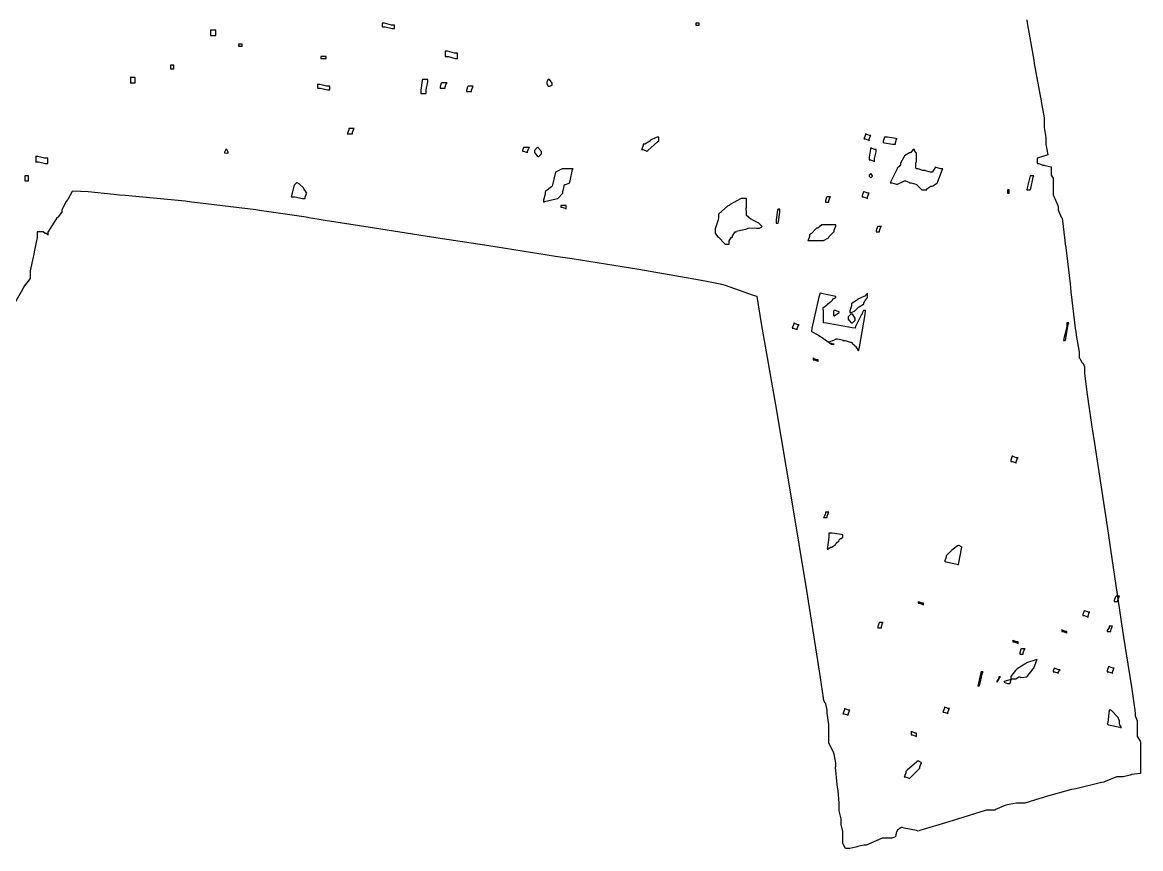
# Model space of a CAD drawing. Extents: x 54 to 303, y 49 to 296.
# Drawn here: x 216.34 to 238.87, y 251.21 to 267.85 of the extents above; entities that cross this region are included whole.
import ezdxf

# ---------------------------------------------------------------- set-up
doc = ezdxf.new("R2010")
doc.units = 0
doc.header["$MEASUREMENT"] = 0

msp = doc.modelspace()

# ---------------------------------------------------------------- linework, layer by layer
at = {"color": 7}
msp.add_lwpolyline([(236.573, 267.899), (236.582, 267.838), (236.704, 267.159), (236.714, 267.089), (236.722, 267.018), (236.845, 266.365), (236.854, 266.311), (236.863, 266.251), (236.926, 265.927), (236.926, 265.818), (236.926, 265.73), (236.96, 265.532), (236.96, 265.465), (236.96, 265.395), (236.996, 265.183), (236.996, 265.183), (236.996, 265.183), (236.81, 265.122), (236.784, 265.113), (236.784, 265.096), (236.784, 265.056), (236.784, 265.042), (236.784, 265.006), (236.819, 265.006), (236.898, 264.972), (236.926, 264.972), (236.942, 264.964), (237.067, 264.936), (237.067, 264.936), (237.067, 264.936), (237.067, 264.831), (237.067, 264.796), (237.067, 264.769), (237.103, 264.71), (237.103, 264.69), (237.103, 264.673), (237.103, 264.633), (237.103, 264.619), (237.103, 264.619), (237.103, 264.541), (237.103, 264.513), (237.103, 264.479), (237.103, 264.399), (237.103, 264.371), (237.111, 264.363), (237.198, 264.16), (237.207, 264.124), (237.207, 264.072), (237.269, 263.923), (237.279, 263.914), (237.287, 263.905), (237.339, 263.455), (237.349, 263.385), (237.357, 263.314), (237.446, 262.582), (237.455, 262.503), (237.464, 262.424), (237.55, 261.691), (237.56, 261.621), (237.568, 261.55), (237.632, 261.207), (237.632, 261.092), (237.64, 261.083), (237.692, 260.995), (237.702, 260.985), (237.71, 260.977), (237.736, 260.915), (237.736, 260.915), (237.736, 260.787), (237.785, 260.4), (237.887, 259.707), (237.913, 259.538), (237.939, 259.372), (238.204, 257.608), (238.231, 257.422), (238.257, 257.237), (238.52, 255.473), (238.548, 255.305), (238.574, 255.138), (238.68, 254.473), (238.75, 254.001), (238.76, 253.93), (238.76, 253.886), (238.795, 253.787), (238.795, 253.753), (238.795, 253.719), (238.795, 253.639), (238.795, 253.611), (238.795, 253.577), (238.795, 253.498), (238.795, 253.471), (238.803, 253.463), (238.857, 253.375), (238.867, 253.365), (238.867, 253.286), (238.867, 253.109), (238.867, 253.048), (238.867, 252.969), (238.867, 252.729), (238.867, 252.729), (238.867, 252.729), (238.68, 252.705), (238.654, 252.695), (238.627, 252.687), (238.515, 252.659), (238.478, 252.659), (238.39, 252.659), (238.169, 252.571), (238.125, 252.553), (238.081, 252.545), (237.586, 252.422), (237.526, 252.413), (237.472, 252.404), (236.942, 252.254), (236.89, 252.236), (236.837, 252.22), (236.532, 252.13), (236.431, 252.13), (236.369, 252.13), (236.219, 252.105), (236.185, 252.096), (236.149, 252.087), (235.946, 251.999), (235.938, 251.99), (235.894, 251.99), (235.795, 251.99), (235.762, 251.99), (235.734, 251.981), (235.179, 251.805), (235.09, 251.777), (235.002, 251.751), (234.419, 251.576), (234.385, 251.567), (234.349, 251.576), (234.103, 251.628), (234.068, 251.637), (234.041, 251.637), (233.97, 251.584), (233.962, 251.567), (233.952, 251.558), (233.928, 251.46), (233.928, 251.46), (233.928, 251.452), (233.856, 251.424), (233.856, 251.424), (233.82, 251.424), (233.741, 251.424), (233.715, 251.424), (233.662, 251.424), (233.529, 251.364), (233.503, 251.354), (233.477, 251.346), (233.338, 251.284), (233.292, 251.284), (233.292, 251.284), (233.168, 251.258), (233.15, 251.248), (233.132, 251.24), (233.01, 251.214), (233.01, 251.214), (232.992, 251.214), (232.952, 251.214), (232.94, 251.214), (232.922, 251.214), (232.877, 251.302), (232.869, 251.318), (232.869, 251.362), (232.869, 251.462), (232.869, 251.495), (232.869, 251.557), (232.833, 251.697), (232.833, 251.743), (232.833, 251.813), (232.797, 251.972), (232.797, 252.024), (232.797, 252.13), (232.771, 252.386), (232.763, 252.448), (232.753, 252.502), (232.718, 252.855), (232.727, 252.871), (232.727, 252.934), (232.701, 253.083), (232.693, 253.118), (232.683, 253.154), (232.587, 253.34), (232.587, 253.401), (232.587, 253.48), (232.587, 253.658), (232.587, 253.717), (232.577, 253.753), (232.551, 253.939), (232.551, 254), (232.551, 254), (232.525, 254.132), (232.517, 254.14), (232.507, 254.15), (232.481, 254.223), (232.481, 254.247), (232.397, 254.787), (232.142, 256.407), (231.837, 258.273), (231.517, 260.146), (231.233, 261.782), (231.14, 262.326), (231.068, 262.352), (230.504, 262.547), (230.434, 262.573), (230.098, 262.635), (228.758, 262.869), (227.417, 263.084), (227.083, 263.136), (226.745, 263.19), (225.735, 263.349), (224.582, 263.525), (223.436, 263.703), (222.44, 263.861), (222.11, 263.914), (222.056, 263.923), (221.262, 264.038), (221.156, 264.054), (221.041, 264.072), (219.867, 264.214), (219.745, 264.231), (219.621, 264.249), (218.414, 264.363), (218.299, 264.371), (218.184, 264.381), (217.664, 264.434), (217.355, 264.452), (217.347, 264.443), (217.347, 264.443), (217.257, 264.284), (217.241, 264.267), (217.223, 264.24), (217.135, 264.075), (217.135, 264.018), (217.125, 264.01), (217.052, 263.914), (217.029, 263.914), (217.029, 263.896), (216.994, 263.842), (216.994, 263.842), (216.984, 263.826), (216.852, 263.627), (216.852, 263.561), (216.852, 263.571), (216.818, 263.595), (216.818, 263.595), (216.8, 263.595), (216.759, 263.631), (216.746, 263.631), (216.712, 263.631), (216.694, 263.631), (216.654, 263.631), (216.642, 263.631), (216.642, 263.517), (216.578, 263.226), (216.57, 263.172), (216.56, 263.12), (216.499, 262.843), (216.499, 262.749), (216.499, 262.689), (216.376, 262.538), (216.359, 262.503), (216.341, 262.468), (216.191, 262.202)], dxfattribs=at)
for points in [[(220.133, 267.582), (220.159, 267.582), (220.219, 267.582), (220.24, 267.582), (220.24, 267.609), (220.24, 267.669), (220.24, 267.688), (220.212, 267.688), (220.153, 267.688), (220.133, 267.688), (220.133, 267.662), (220.133, 267.603), (220.133, 267.582)], [(223.591, 267.758), (223.652, 267.758), (223.791, 267.722), (223.838, 267.722), (223.838, 267.74), (223.838, 267.782), (223.838, 267.794), (223.775, 267.794), (223.636, 267.829), (223.591, 267.829), (223.591, 267.812), (223.591, 267.772), (223.591, 267.758)], [(229.905, 267.794), (229.921, 267.794), (229.961, 267.794), (229.975, 267.794), (229.975, 267.829), (229.957, 267.829), (229.917, 267.829), (229.905, 267.829), (229.905, 267.794)], [(220.698, 267.37), (220.715, 267.37), (220.755, 267.37), (220.769, 267.37), (220.769, 267.406), (220.751, 267.406), (220.711, 267.406), (220.698, 267.406), (220.702, 267.401), (220.698, 267.37), (220.698, 267.37)], [(222.356, 267.123), (222.382, 267.123), (222.442, 267.123), (222.462, 267.123), (222.462, 267.159), (222.435, 267.159), (222.375, 267.159), (222.356, 267.159), (222.356, 267.123)], [(224.86, 267.159), (224.922, 267.159), (225.061, 267.123), (225.108, 267.123), (225.108, 267.15), (225.108, 267.21), (225.108, 267.229), (225.046, 267.229), (224.905, 267.265), (224.86, 267.265), (224.86, 267.239), (224.86, 267.179), (224.86, 267.159)], [(219.322, 266.912), (219.338, 266.912), (219.378, 266.912), (219.392, 266.912), (219.392, 266.93), (219.392, 266.97), (219.392, 266.983), (219.374, 266.983), (219.334, 266.983), (219.322, 266.983), (219.322, 266.983), (219.322, 266.93), (219.322, 266.912)], [(218.51, 266.63), (218.536, 266.63), (218.596, 266.63), (218.616, 266.63), (218.616, 266.657), (218.616, 266.717), (218.616, 266.736), (218.589, 266.736), (218.529, 266.736), (218.51, 266.736), (218.518, 266.728), (218.518, 266.639), (218.51, 266.63)], [(222.286, 266.524), (222.346, 266.524), (222.486, 266.488), (222.533, 266.488), (222.533, 266.506), (222.533, 266.547), (222.533, 266.56), (222.47, 266.56), (222.331, 266.594), (222.286, 266.594), (222.286, 266.577), (222.286, 266.537), (222.286, 266.524)], [(224.367, 266.417), (224.393, 266.417), (224.452, 266.417), (224.473, 266.417), (224.473, 266.489), (224.507, 266.648), (224.507, 266.7), (224.481, 266.7), (224.422, 266.7), (224.403, 266.7), (224.393, 266.674), (224.367, 266.482), (224.367, 266.417)], [(224.755, 266.524), (224.782, 266.524), (224.839, 266.524), (224.86, 266.524), (224.86, 266.551), (224.886, 266.621), (224.896, 266.63), (224.868, 266.63), (224.809, 266.63), (224.79, 266.63), (224.78, 266.621), (224.755, 266.548), (224.755, 266.524)], [(225.285, 266.453), (225.311, 266.453), (225.369, 266.453), (225.389, 266.453), (225.389, 266.481), (225.415, 266.551), (225.425, 266.56), (225.397, 266.56), (225.338, 266.56), (225.319, 266.56), (225.309, 266.551), (225.285, 266.478), (225.285, 266.453)], [(226.942, 266.7), (226.932, 266.7), (226.906, 266.648), (226.906, 266.63), (226.906, 266.613), (226.932, 266.56), (226.942, 266.56), (226.959, 266.56), (227.013, 266.586), (227.013, 266.594), (227.013, 266.621), (226.959, 266.7), (226.942, 266.7)], [(222.885, 265.606), (222.911, 265.606), (222.971, 265.606), (222.992, 265.606), (222.992, 265.634), (223.016, 265.704), (223.026, 265.712), (222.998, 265.712), (222.939, 265.712), (222.92, 265.712), (222.92, 265.686), (222.893, 265.616), (222.885, 265.606)], [(233.292, 265.501), (233.318, 265.501), (233.389, 265.475), (233.398, 265.465), (233.398, 265.493), (233.423, 265.563), (233.433, 265.571), (233.405, 265.571), (233.335, 265.598), (233.327, 265.606), (233.327, 265.58), (233.3, 265.519), (233.292, 265.501)], [(229.129, 265.535), (229.111, 265.527), (228.997, 265.475), (228.989, 265.465), (228.979, 265.457), (228.88, 265.395), (228.847, 265.395), (228.847, 265.369), (228.82, 265.298), (228.812, 265.289), (228.838, 265.289), (228.907, 265.263), (228.917, 265.253), (228.943, 265.271), (229.137, 265.439), (229.165, 265.465), (229.165, 265.483), (229.165, 265.523), (229.165, 265.535), (229.165, 265.535), (229.137, 265.535), (229.129, 265.535)], [(233.679, 265.429), (233.706, 265.421), (233.871, 265.395), (233.928, 265.395), (233.928, 265.423), (233.952, 265.493), (233.962, 265.501), (233.934, 265.511), (233.769, 265.535), (233.715, 265.535), (233.706, 265.535), (233.679, 265.457), (233.679, 265.429)], [(216.606, 265.042), (216.666, 265.042), (216.805, 265.006), (216.852, 265.006), (216.852, 265.034), (216.852, 265.093), (216.852, 265.113), (216.79, 265.113), (216.651, 265.148), (216.606, 265.148), (216.614, 265.14), (216.614, 265.052), (216.606, 265.042)], [(220.486, 265.219), (220.486, 265.237), (220.459, 265.289), (220.45, 265.289), (220.441, 265.289), (220.416, 265.237), (220.416, 265.219), (220.416, 265.219), (220.483, 265.214), (220.486, 265.219)], [(226.413, 265.253), (226.439, 265.253), (226.509, 265.228), (226.519, 265.219), (226.519, 265.246), (226.544, 265.316), (226.554, 265.325), (226.526, 265.325), (226.467, 265.325), (226.447, 265.325), (226.438, 265.325), (226.413, 265.271), (226.413, 265.253)], [(226.73, 265.325), (226.712, 265.325), (226.66, 265.271), (226.66, 265.253), (226.66, 265.227), (226.712, 265.158), (226.73, 265.148), (226.746, 265.148), (226.8, 265.202), (226.8, 265.219), (226.8, 265.246), (226.738, 265.316), (226.73, 265.325)], [(233.398, 265.077), (233.425, 265.077), (233.493, 265.052), (233.503, 265.042), (233.503, 265.104), (233.539, 265.243), (233.539, 265.289), (233.511, 265.289), (233.441, 265.316), (233.433, 265.325), (233.423, 265.298), (233.398, 265.133), (233.398, 265.077)], [(234.315, 265.289), (234.287, 265.289), (234.228, 265.219), (234.208, 265.219), (234.208, 265.219), (234.112, 265.158), (234.104, 265.148), (234.094, 265.131), (234.032, 265.012), (234.032, 264.972), (234.023, 264.972), (233.998, 264.936), (233.998, 264.936), (233.988, 264.936), (233.962, 264.91), (233.962, 264.9), (233.952, 264.874), (233.838, 264.645), (233.821, 264.619), (233.856, 264.619), (233.952, 264.593), (233.962, 264.583), (233.97, 264.593), (234.086, 264.645), (234.104, 264.654), (234.13, 264.654), (234.199, 264.629), (234.208, 264.619), (234.243, 264.619), (234.341, 264.593), (234.351, 264.583), (234.359, 264.575), (234.447, 264.487), (234.457, 264.477), (234.491, 264.477), (234.508, 264.477), (234.547, 264.477), (234.561, 264.477), (234.561, 264.495), (234.64, 264.547), (234.667, 264.547), (234.684, 264.557), (234.774, 264.619), (234.774, 264.619), (234.782, 264.645), (234.87, 264.874), (234.88, 264.9), (234.844, 264.9), (234.746, 264.928), (234.738, 264.936), (234.728, 264.928), (234.676, 264.84), (234.667, 264.83), (234.632, 264.83), (234.535, 264.857), (234.527, 264.866), (234.483, 264.866), (234.384, 264.9), (234.351, 264.9), (234.341, 264.91), (234.341, 265.026), (234.351, 265.042), (234.351, 265.06), (234.351, 265.1), (234.351, 265.113), (234.351, 265.113), (234.351, 265.166), (234.351, 265.183), (234.351, 265.219), (234.335, 265.225), (234.315, 265.274), (234.315, 265.289)], [(216.393, 264.654), (216.411, 264.654), (216.451, 264.654), (216.465, 264.654), (216.465, 264.681), (216.465, 264.74), (216.465, 264.76), (216.447, 264.76), (216.406, 264.76), (216.393, 264.76), (216.393, 264.734), (216.393, 264.674), (216.393, 264.654)], [(227.435, 264.9), (227.391, 264.9), (227.292, 264.9), (227.259, 264.9), (227.215, 264.9), (227.091, 264.84), (227.083, 264.83), (227.073, 264.804), (227.021, 264.575), (227.013, 264.547), (227.003, 264.539), (226.888, 264.452), (226.872, 264.443), (226.872, 264.39), (226.836, 264.27), (226.836, 264.231), (226.862, 264.24), (227.091, 264.293), (227.119, 264.301), (227.135, 264.311), (227.225, 264.41), (227.225, 264.443), (227.233, 264.461), (227.259, 264.583), (227.259, 264.583), (227.285, 264.583), (227.356, 264.611), (227.365, 264.619), (227.373, 264.655), (227.426, 264.884), (227.435, 264.9)], [(233.433, 264.796), (233.423, 264.796), (233.398, 264.769), (233.398, 264.76), (233.398, 264.752), (233.423, 264.724), (233.433, 264.724), (233.441, 264.724), (233.469, 264.752), (233.469, 264.76), (233.469, 264.76), (233.441, 264.796), (233.433, 264.796)], [(236.573, 264.477), (236.59, 264.477), (236.63, 264.477), (236.644, 264.477), (236.652, 264.505), (236.704, 264.734), (236.714, 264.76), (236.696, 264.76), (236.656, 264.76), (236.644, 264.76), (236.634, 264.734), (236.582, 264.513), (236.573, 264.477)], [(221.757, 264.337), (221.827, 264.337), (221.984, 264.301), (222.038, 264.301), (222.038, 264.328), (222.064, 264.399), (222.074, 264.407), (222.064, 264.416), (222.012, 264.505), (222.003, 264.513), (221.994, 264.523), (221.933, 264.583), (221.933, 264.583), (221.923, 264.593), (221.876, 264.619), (221.861, 264.619), (221.827, 264.583), (221.817, 264.567), (221.765, 264.364), (221.757, 264.337)], [(236.185, 264.407), (236.221, 264.407), (236.221, 264.425), (236.221, 264.465), (236.221, 264.477), (236.185, 264.477), (236.185, 264.461), (236.185, 264.421), (236.185, 264.407)], [(230.294, 263.631), (230.294, 263.605), (230.346, 263.535), (230.364, 263.525), (230.372, 263.517), (230.487, 263.394), (230.504, 263.385), (230.54, 263.385), (230.576, 263.385), (230.576, 263.419), (230.576, 263.446), (230.628, 263.525), (230.646, 263.525), (230.646, 263.553), (230.699, 263.631), (230.717, 263.631), (230.725, 263.641), (230.936, 263.693), (230.963, 263.701), (230.989, 263.711), (231.129, 263.701), (231.176, 263.701), (231.192, 263.701), (231.236, 263.729), (231.246, 263.737), (231.236, 263.747), (231.184, 263.799), (231.176, 263.808), (231.176, 263.808), (231.042, 263.87), (231.033, 263.878), (231.016, 263.887), (230.929, 263.96), (230.929, 263.984), (230.929, 264.02), (230.919, 264.108), (230.929, 264.124), (230.929, 264.142), (230.929, 264.182), (230.929, 264.195), (230.929, 264.195), (230.929, 264.249), (230.929, 264.267), (230.929, 264.301), (230.911, 264.301), (230.87, 264.301), (230.857, 264.301), (230.823, 264.301), (230.805, 264.293), (230.602, 264.178), (230.576, 264.16), (230.548, 264.144), (230.372, 263.993), (230.364, 263.984), (230.364, 263.967), (230.364, 263.928), (230.364, 263.914), (230.354, 263.87), (230.294, 263.692), (230.294, 263.631)], [(232.517, 264.231), (232.533, 264.231), (232.573, 264.231), (232.587, 264.231), (232.587, 264.258), (232.611, 264.328), (232.621, 264.337), (232.603, 264.337), (232.563, 264.337), (232.551, 264.337), (232.541, 264.328), (232.517, 264.255), (232.517, 264.231)], [(233.256, 264.337), (233.282, 264.337), (233.353, 264.311), (233.363, 264.301), (233.363, 264.328), (233.389, 264.399), (233.398, 264.407), (233.371, 264.407), (233.3, 264.434), (233.292, 264.443), (233.282, 264.434), (233.256, 264.361), (233.256, 264.337)], [(227.189, 264.124), (227.215, 264.124), (227.285, 264.1), (227.295, 264.09), (227.295, 264.108), (227.295, 264.148), (227.295, 264.16), (227.268, 264.16), (227.208, 264.16), (227.189, 264.16), (227.189, 264.16), (227.189, 264.134), (227.189, 264.124)], [(231.528, 263.808), (231.563, 263.808), (231.571, 263.835), (231.599, 264.027), (231.599, 264.09), (231.563, 264.09), (231.553, 264.064), (231.528, 263.872), (231.528, 263.808)], [(232.727, 263.772), (232.692, 263.772), (232.613, 263.772), (232.587, 263.772), (232.551, 263.772), (232.445, 263.772), (232.445, 263.772), (232.445, 263.772), (232.366, 263.701), (232.34, 263.701), (232.322, 263.693), (232.234, 263.595), (232.234, 263.595), (232.234, 263.595), (232.198, 263.571), (232.198, 263.561), (232.198, 263.535), (232.172, 263.464), (232.164, 263.455), (232.164, 263.455), (232.268, 263.455), (232.304, 263.455), (232.339, 263.455), (232.445, 263.455), (232.445, 263.455), (232.479, 263.455), (232.577, 263.508), (232.587, 263.525), (232.595, 263.535), (232.683, 263.623), (232.693, 263.631), (232.693, 263.667), (232.727, 263.745), (232.727, 263.772)], [(233.539, 263.631), (233.555, 263.631), (233.595, 263.631), (233.609, 263.631), (233.609, 263.659), (233.635, 263.729), (233.645, 263.737), (233.627, 263.737), (233.587, 263.737), (233.575, 263.737), (233.565, 263.729), (233.539, 263.656), (233.539, 263.631)], [(232.234, 261.621), (232.234, 261.621), (232.365, 261.559), (232.374, 261.549), (232.383, 261.541), (232.471, 261.488), (232.481, 261.479), (232.497, 261.47), (232.643, 261.372), (232.693, 261.372), (232.665, 261.372), (232.595, 261.4), (232.587, 261.408), (232.595, 261.418), (232.657, 261.444), (232.657, 261.444), (232.674, 261.444), (232.727, 261.47), (232.727, 261.479), (232.762, 261.479), (232.859, 261.454), (232.869, 261.444), (232.913, 261.444), (233.013, 261.408), (233.046, 261.408), (233.046, 261.4), (233.07, 261.372), (233.08, 261.372), (233.08, 261.364), (233.106, 261.338), (233.116, 261.338), (233.124, 261.33), (233.177, 261.241), (233.186, 261.232), (233.203, 261.312), (233.317, 261.965), (233.327, 262.044), (233.292, 262.044), (233.282, 262.044), (233.256, 261.991), (233.256, 261.973), (233.247, 261.965), (233.124, 261.727), (233.116, 261.691), (233.054, 261.7), (232.541, 261.789), (232.481, 261.797), (232.481, 261.841), (232.481, 261.94), (232.481, 261.973), (232.481, 262.009), (232.471, 262.106), (232.481, 262.114), (232.497, 262.123), (232.603, 262.212), (232.621, 262.22), (232.629, 262.22), (232.657, 262.254), (232.657, 262.254), (232.657, 262.264), (232.683, 262.29), (232.693, 262.29), (232.693, 262.29), (232.727, 262.318), (232.727, 262.326), (232.692, 262.336), (232.436, 262.388), (232.41, 262.396), (232.383, 262.318), (232.242, 261.691), (232.234, 261.621)], [(233.292, 262.326), (233.292, 262.326), (233.168, 262.272), (233.15, 262.254), (233.141, 262.246), (233.054, 262.194), (233.046, 262.184), (233.046, 262.14), (233.01, 262.041), (233.01, 262.008), (233.036, 262.008), (233.106, 262.035), (233.116, 262.044), (233.124, 262.053), (233.177, 262.106), (233.186, 262.114), (233.194, 262.123), (233.282, 262.176), (233.292, 262.184), (233.292, 262.202), (233.317, 262.246), (233.327, 262.254), (233.327, 262.254), (233.363, 262.308), (233.363, 262.326), (233.363, 262.344), (233.363, 262.384), (233.363, 262.396), (233.363, 262.396), (233.309, 262.336), (233.292, 262.326)], [(232.797, 262.008), (232.797, 262.018), (232.701, 262.053), (232.693, 262.044), (232.683, 262.035), (232.683, 261.947), (232.693, 261.938), (232.797, 262.008)], [(231.845, 261.691), (231.871, 261.691), (231.942, 261.665), (231.951, 261.655), (231.951, 261.682), (231.977, 261.753), (231.987, 261.761), (231.96, 261.761), (231.889, 261.789), (231.881, 261.797), (231.881, 261.771), (231.854, 261.709), (231.845, 261.691)], [(233.046, 261.973), (233.028, 261.973), (232.974, 261.92), (232.974, 261.902), (232.974, 261.875), (233.028, 261.807), (233.046, 261.797), (233.062, 261.797), (233.116, 261.851), (233.116, 261.867), (233.116, 261.895), (233.062, 261.973), (233.046, 261.973)], [(237.313, 261.444), (237.349, 261.444), (237.357, 261.48), (237.41, 261.763), (237.419, 261.797), (237.383, 261.797), (237.383, 261.709), (237.322, 261.48), (237.313, 261.444)], [(232.268, 261.056), (232.295, 261.056), (232.365, 261.029), (232.374, 261.02), (232.374, 261.056), (232.347, 261.056), (232.277, 261.083), (232.268, 261.092), (232.268, 261.092), (232.268, 261.056), (232.268, 261.056)], [(236.255, 259.009), (236.281, 259.009), (236.352, 258.984), (236.361, 258.975), (236.361, 259.001), (236.387, 259.071), (236.397, 259.079), (236.369, 259.079), (236.299, 259.107), (236.291, 259.115), (236.281, 259.115), (236.255, 259.037), (236.255, 259.009)], [(232.481, 257.881), (232.497, 257.881), (232.537, 257.881), (232.551, 257.881), (232.551, 257.908), (232.577, 257.978), (232.587, 257.987), (232.569, 257.987), (232.529, 257.987), (232.517, 257.987), (232.517, 257.961), (232.489, 257.89), (232.481, 257.881)], [(232.551, 257.245), (232.567, 257.245), (232.611, 257.273), (232.621, 257.281), (232.647, 257.281), (232.718, 257.335), (232.727, 257.351), (232.736, 257.361), (232.788, 257.413), (232.797, 257.422), (232.797, 257.431), (232.824, 257.458), (232.833, 257.458), (232.833, 257.458), (232.869, 257.484), (232.869, 257.492), (232.869, 257.528), (232.841, 257.537), (232.65, 257.564), (232.587, 257.564), (232.587, 257.485), (232.559, 257.281), (232.551, 257.245)], [(235.197, 257.315), (235.179, 257.307), (235.064, 257.221), (235.056, 257.211), (235.046, 257.203), (234.958, 257.114), (234.95, 257.105), (234.95, 257.079), (234.922, 257.008), (234.914, 256.999), (234.94, 256.99), (235.169, 256.938), (235.197, 256.928), (235.205, 256.964), (235.257, 257.247), (235.267, 257.281), (235.257, 257.291), (235.212, 257.315), (235.197, 257.315)], [(234.385, 256.153), (234.411, 256.153), (234.482, 256.126), (234.491, 256.117), (234.491, 256.153), (234.464, 256.153), (234.393, 256.179), (234.385, 256.187), (234.385, 256.187), (234.385, 256.162), (234.385, 256.153)], [(238.337, 256.187), (238.354, 256.187), (238.394, 256.187), (238.408, 256.187), (238.408, 256.214), (238.432, 256.285), (238.442, 256.293), (238.424, 256.293), (238.384, 256.293), (238.372, 256.293), (238.362, 256.285), (238.337, 256.212), (238.337, 256.187)], [(237.702, 255.904), (237.728, 255.904), (237.798, 255.88), (237.808, 255.87), (237.808, 255.898), (237.833, 255.968), (237.842, 255.976), (237.815, 255.976), (237.745, 256.002), (237.736, 256.01), (237.727, 256.002), (237.702, 255.929), (237.702, 255.904)], [(233.575, 255.658), (233.591, 255.658), (233.631, 255.658), (233.645, 255.658), (233.645, 255.685), (233.67, 255.756), (233.679, 255.764), (233.662, 255.764), (233.621, 255.764), (233.609, 255.764), (233.6, 255.756), (233.575, 255.683), (233.575, 255.658)], [(238.195, 255.588), (238.212, 255.588), (238.252, 255.588), (238.265, 255.588), (238.265, 255.615), (238.292, 255.685), (238.301, 255.694), (238.283, 255.694), (238.244, 255.694), (238.231, 255.694), (238.231, 255.668), (238.195, 255.608), (238.195, 255.588)], [(237.279, 255.588), (237.305, 255.588), (237.374, 255.561), (237.383, 255.552), (237.383, 255.588), (237.357, 255.588), (237.287, 255.615), (237.279, 255.623), (237.279, 255.623), (237.279, 255.597), (237.279, 255.588)], [(236.291, 255.375), (236.317, 255.375), (236.387, 255.35), (236.397, 255.341), (236.397, 255.375), (236.369, 255.375), (236.299, 255.403), (236.291, 255.411), (236.291, 255.411), (236.291, 255.385), (236.291, 255.375)], [(236.431, 255.129), (236.448, 255.129), (236.488, 255.129), (236.502, 255.129), (236.502, 255.156), (236.528, 255.227), (236.538, 255.235), (236.52, 255.235), (236.48, 255.235), (236.467, 255.235), (236.457, 255.227), (236.431, 255.154), (236.431, 255.129)], [(236.573, 254.952), (236.556, 254.944), (236.378, 254.83), (236.361, 254.812), (236.343, 254.803), (236.255, 254.678), (236.255, 254.635), (236.255, 254.609), (236.229, 254.539), (236.221, 254.529), (236.193, 254.529), (236.123, 254.557), (236.115, 254.565), (236.131, 254.583), (236.276, 254.635), (236.325, 254.635), (236.352, 254.635), (236.411, 254.67), (236.431, 254.67), (236.457, 254.661), (236.573, 254.67), (236.573, 254.67), (236.582, 254.679), (236.704, 254.83), (236.714, 254.846), (236.722, 254.864), (236.775, 255.006), (236.784, 255.022), (236.757, 255.014), (236.59, 254.962), (236.573, 254.952)], [(235.585, 254.493), (235.62, 254.493), (235.628, 254.521), (235.682, 254.75), (235.692, 254.776), (235.656, 254.776), (235.646, 254.75), (235.593, 254.521), (235.585, 254.493)], [(237.103, 254.776), (237.129, 254.776), (237.198, 254.751), (237.207, 254.742), (237.207, 254.759), (237.234, 254.803), (237.243, 254.812), (237.216, 254.812), (237.145, 254.838), (237.137, 254.846), (237.127, 254.838), (237.103, 254.792), (237.103, 254.776)], [(238.195, 254.776), (238.221, 254.776), (238.292, 254.751), (238.301, 254.742), (238.301, 254.768), (238.327, 254.838), (238.337, 254.846), (238.31, 254.846), (238.239, 254.874), (238.231, 254.882), (238.221, 254.874), (238.195, 254.801), (238.195, 254.776)], [(235.972, 254.565), (235.972, 254.565), (235.972, 254.565), (235.972, 254.565), (235.981, 254.575), (236.034, 254.661), (236.044, 254.67), (236.008, 254.67), (236.008, 254.643), (235.972, 254.586), (235.972, 254.565)], [(232.869, 253.93), (232.895, 253.93), (232.964, 253.904), (232.974, 253.894), (232.974, 253.921), (233, 253.992), (233.01, 254), (232.982, 254), (232.912, 254.028), (232.904, 254.036), (232.904, 254.01), (232.877, 253.939), (232.869, 253.93)], [(234.88, 253.964), (234.906, 253.964), (234.976, 253.939), (234.986, 253.93), (234.986, 253.957), (235.011, 254.028), (235.02, 254.036), (234.993, 254.036), (234.922, 254.062), (234.914, 254.07), (234.914, 254.044), (234.888, 253.974), (234.88, 253.964)], [(238.195, 253.717), (238.221, 253.709), (238.45, 253.657), (238.478, 253.647), (238.478, 253.665), (238.45, 253.709), (238.442, 253.717), (238.442, 253.753), (238.442, 253.781), (238.416, 253.851), (238.408, 253.86), (238.398, 253.869), (238.283, 253.992), (238.265, 254), (238.231, 254), (238.231, 254), (238.204, 253.753), (238.195, 253.717)], [(234.244, 253.507), (234.271, 253.507), (234.341, 253.48), (234.351, 253.471), (234.351, 253.489), (234.351, 253.529), (234.351, 253.541), (234.323, 253.541), (234.253, 253.569), (234.244, 253.577), (234.244, 253.56), (234.244, 253.521), (234.244, 253.507)], [(234.385, 252.978), (234.359, 252.96), (234.164, 252.793), (234.138, 252.765), (234.138, 252.739), (234.112, 252.669), (234.104, 252.659), (234.13, 252.659), (234.199, 252.634), (234.208, 252.625), (234.217, 252.634), (234.305, 252.721), (234.315, 252.729), (234.323, 252.739), (234.411, 252.827), (234.421, 252.835), (234.421, 252.863), (234.447, 252.934), (234.457, 252.942), (234.447, 252.951), (234.385, 252.978), (234.385, 252.978)]]:
    msp.add_lwpolyline(points, close=True, dxfattribs=at)

doc.saveas('drawing.dxf')
